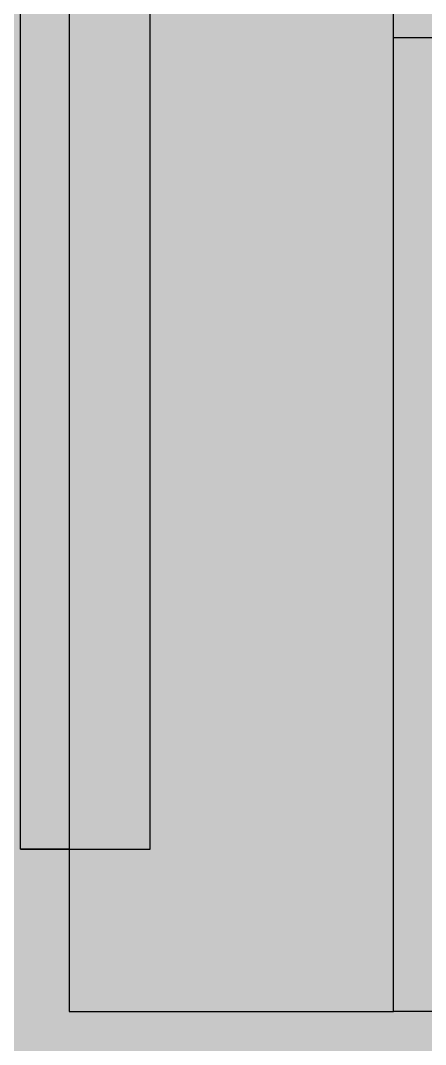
# Model space of a CAD drawing. Header units: metres. Extents: x -331 to 2982, y 362 to 2539.
# Drawn here: x 857.179 to 857.429, y 498.734 to 499.365 of the extents above; entities that cross this region are included whole.
import ezdxf

# ---------------------------------------------------------------- set-up
doc = ezdxf.new("R2010")
doc.units = ezdxf.units.M
doc.layers.get('0').update_dxf_attribs({"color": 251})
doc.layers.add('_salas', color=251, linetype='Continuous', plot=False)
for name, color, linetype in [('ALV', 251, 'Continuous'), ('ARQ-LOU', 251, 'Continuous'), ('CX', 251, 'Continuous'), ('SA-PAREDE', 251, 'Continuous')]:
    doc.layers.add(name, color=color, linetype=linetype)

# ---------------------------------------------------------------- blocks, each defined once
blk = doc.blocks.new('TQ.03+CT.25_P')
at = {"lineweight": 30}
for p, q in [((300, 0), (-300, 0)), ((-300, 0), (-300, -329.09)), ((300, -329.09), (300, 0))]:
    blk.add_line(p, q, dxfattribs=at)

msp = doc.modelspace()

# ---------------------------------------------------------------- hatches: boundary and pattern name
at = {"layer": '_salas', "transparency": 33554559}
h = msp.add_hatch(color=256, dxfattribs=at)
h.dxf.hatch_style = 1
h.paths.add_polyline_path([(866.834, 485.93143), (866.834, 543.23143), (854.159, 543.23143), (854.159, 542.85643), (854.159, 494.40643), (852.509, 494.40643), (852.509, 499.95643), (844.91238, 499.95643), (844.91238, 498.65643), (842.959, 498.65643), (842.959, 499.95643), (823.409, 499.95643), (823.409, 492.60643), (824.559, 492.60643), (824.559, 491.70643), (823.54634, 491.70643), (823.54634, 489.80643), (818.009, 489.80643), (818.009, 489.90643), (814.609, 489.90643), (814.609, 491.70643), (816.41592, 491.70643), (816.41592, 494.65643), (803.98281, 494.65643), (803.98281, 486.30643), (802.034, 486.30643), (802.034, 486.53143), (798.959, 486.53143), (798.959, 485.93143)])

# ---------------------------------------------------------------- linework, layer by layer
at = {"layer": 'ALV'}
msp.add_line((857.409, 498.7548), (857.409, 502.40643), dxfattribs=at)
at = {"layer": 'CX', "ltscale": 8, "elevation": 0}
msp.add_lwpolyline([(857.209, 498.8548), (857.179, 498.8548), (857.179, 499.7548), (857.209, 499.7548)], close=True, dxfattribs=at)
at = {"layer": 'SA-PAREDE'}
for p, q in [((857.179, 498.8548), (857.259, 498.8548)), ((857.209, 498.8548), (857.209, 498.7548)), ((857.209, 498.7548), (857.409, 498.7548))]:
    msp.add_line(p, q, dxfattribs=at)
for points in [[(857.259, 498.8548), (857.259, 502.40643)], [(857.409, 498.7548), (857.409, 502.40643)], [(857.209, 498.8548), (857.259, 498.8548)], [(857.209, 498.7548), (857.259, 498.7548)]]:
    msp.add_lwpolyline(points, dxfattribs=at)

# ---------------------------------------------------------------- block references
at = {"layer": 'ARQ-LOU', "xscale": -0.001, "yscale": 0.001, "zscale": 0.001, "rotation": 90}
msp.add_blockref('TQ.03+CT.25_P', (857.409, 499.0548), dxfattribs=at)

doc.saveas('drawing.dxf')
